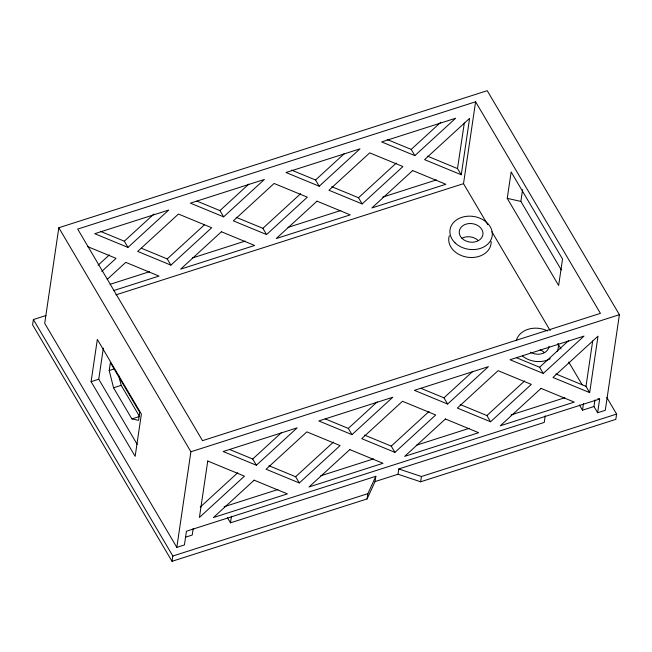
<?xml version="1.0" encoding="UTF-8"?>
<svg xmlns="http://www.w3.org/2000/svg" width="652" height="652" viewBox="0 0 652 652"><rect width="100%" height="100%" fill="white"/><g stroke="black" fill="none" stroke-linecap="round" stroke-linejoin="round"><path stroke-width="0.98" d="M597.631 412.749L599.661 399.016L186.448 531.209L184.426 544.942L176.822 547.37L190.897 451.771L58.819 227.735L487.231 90.685L619.4 314.696L605.284 410.304L597.631 412.749L593.964 406.522L594.934 399.953M45.933 315.535L33.382 319.553L32.6 324.826L172.014 561.315L367.092 498.927L375.047 481.583L375.829 476.302L230.474 522.814L227.393 517.582M58.819 227.735L44.703 323.343L176.822 547.37M91.093 381.673L97.335 339.415L141.386 414.085L135.151 456.343L91.093 381.673L98.745 379.219L103.35 348.029M109.21 370.54L110.375 362.618L139.748 412.398L138.574 420.32L131.9 418.91L113.546 387.793L109.21 370.54L113.978 369.008M193.196 528.479L192.226 535.048L185.535 537.191M230.474 522.814L231.452 516.237M367.092 498.927L367.875 493.646L375.829 476.302M375.047 481.583L397.997 474.24L398.779 468.959L544.233 422.431L545.202 415.862M461.274 174.777L469.603 118.346L424.574 159.642L461.274 174.777L457.508 168.591L427.476 156.146M487.753 224.753L463.515 183.668L475.601 101.793L77.694 229.088L202.519 440.662L600.427 313.359L475.601 101.793M397.997 474.24L420.646 481.795L421.42 476.514L616.605 414.077L606.784 397.435M507.248 198.355L511.144 171.941L562.546 259.056L558.642 285.47L507.248 198.355L520.866 201.395L561.331 269.985M520.866 201.395L522.594 189.65M593.964 406.522L582.489 410.198L583.458 403.621M589.677 392.61L552.977 377.467L598.006 336.171L589.677 392.61L585.985 386.367L592.684 341.012M616.605 414.077L615.822 419.358L420.646 481.795M457.508 168.591L464.314 123.024M172.014 561.315L172.837 556.026L33.382 319.553M98.118 265.201L109.381 254.883M100.31 231.297L124.304 241.199L153.953 214.011M101.785 271.419L116.048 258.347L87.775 246.676M127.971 247.41L168.738 210.034L94.744 233.701L127.971 247.41L124.304 241.199M107.238 279.349L125.771 262.357L158.99 276.073L113.831 290.515M141.403 248.249L167.246 258.917L204.304 224.932M196.863 201.085L219.936 210.604L248.836 184.092M170.914 265.136L211.68 227.752L178.452 214.043L137.686 251.419L170.914 265.136L167.246 258.917M223.62 216.855L264.386 179.463L190.4 203.147L223.62 216.855L219.936 210.604M236.114 217.279L262.87 228.322L300.67 193.652M291.566 170.107L315.56 180.001L344.468 153.497M266.554 234.557L307.32 197.173L274.093 183.465L233.334 220.849L266.554 234.557L262.87 228.322M319.227 186.219L359.994 148.843L286 172.511L319.227 186.219L315.56 180.001M331.738 186.676L358.502 197.727L396.302 163.065M387.19 139.512L411.192 149.414L440.842 122.226M362.17 203.937L402.936 166.562L369.708 152.853L328.942 190.229L362.17 203.937L358.502 197.727M414.851 155.624L455.626 118.248L381.632 141.916L414.851 155.624L411.192 149.414M200.245 507.109L237.776 472.7M229.626 449.489L252.699 459.008L281.607 432.504M256.375 465.243L297.141 427.859L223.147 451.526L256.375 465.243L252.699 459.008M268.877 465.683L295.641 476.734L333.441 442.072M325.242 418.886L348.315 428.405L377.223 401.893M299.309 482.961L340.083 445.577L306.856 431.868L266.089 469.244L299.309 482.961L295.641 476.734M351.998 434.648L392.765 397.255L318.779 420.939L351.998 434.648L348.315 428.405M364.492 435.071L391.249 446.115L429.049 411.453M420.882 388.307L443.955 397.826L472.863 371.322M394.941 452.366L435.707 414.982L402.48 401.273L361.721 438.657L394.941 452.366L391.249 446.115M447.631 404.044L488.397 366.668L414.403 390.336L447.631 404.044L443.955 397.826M460.133 404.501L486.897 415.552L524.697 380.89M516.514 357.712L539.587 367.239L568.495 340.727M490.565 421.771L531.331 384.387L498.112 370.678L457.345 408.054L490.565 421.771L486.897 415.552M543.255 373.457L584.021 336.082L510.035 359.749L543.255 373.457L539.587 367.239M192.332 258.005L245.185 241.093M287.964 227.409L340.809 210.498M382.626 197.124L436.441 179.911M110.155 284.296L149.561 271.697M115.95 294.859L463.515 183.668M113.546 387.793L121.182 385.348L139.536 416.465L131.9 418.91M190.897 451.771L619.4 314.696M224.141 506.726L277.956 489.513M320.711 475.797L373.563 458.886M416.367 445.243L469.22 428.34M511.029 414.941L564.836 397.728M172.837 556.026L367.875 493.646M597.876 398.641L599.661 399.016M398.779 468.959L421.42 476.514M555.879 373.938L585.985 386.367M491.885 231.745L550.166 330.54M557.9 343.653L560.997 348.901M568.731 362.015L582.146 384.745M579.4 404.973L582.489 410.198M98.745 379.219L137.165 444.346M118.77 375.764L121.182 385.348M491.143 241.533A21.304 16.602 8.4 0 1 467.769 257.255A21.304 16.602 8.4 0 1 449.301 235.755M462.235 238.094A11.932 9.299 8.4 0 1 478.169 240.515M550.296 358.739A21.304 16.602 8.4 0 1 522.35 355.943M516.319 340.686A21.304 16.602 8.4 0 1 547.598 330.947M558.21 343.865A21.304 16.602 8.4 0 1 557.199 351.55M549.033 346.269A11.932 9.299 8.4 0 1 530.483 352.202M540.133 349.855A11.932 9.299 8.4 0 1 544.257 352.52M207.743 461.021L199.414 517.46L244.451 476.172L207.743 461.021M221.403 231.77L180.637 269.146L254.622 245.47L221.403 231.77M317.019 201.158L276.252 238.542L350.246 214.875L317.019 201.158M412.651 170.571L371.885 207.947L445.87 184.28L412.651 170.571M254.166 480.182L213.4 517.558L287.393 493.89L254.166 480.182M349.798 449.587L309.032 486.971L383.017 463.295L349.798 449.587M445.422 418.991L404.656 456.367L478.649 432.7L445.422 418.991M541.054 388.396L500.288 425.78L574.273 402.105L541.054 388.396M455.006 242.805A21.304 16.602 8.4 0 0 491.119 239.545A21.304 16.602 8.4 0 0 467.191 216.26A21.304 16.602 8.4 0 0 455.006 242.805M462.089 238.436A11.932 9.299 8.4 0 0 482.317 236.611A11.932 9.299 8.4 0 0 468.91 223.571A11.932 9.299 8.4 0 0 462.089 238.436"/></g></svg>
